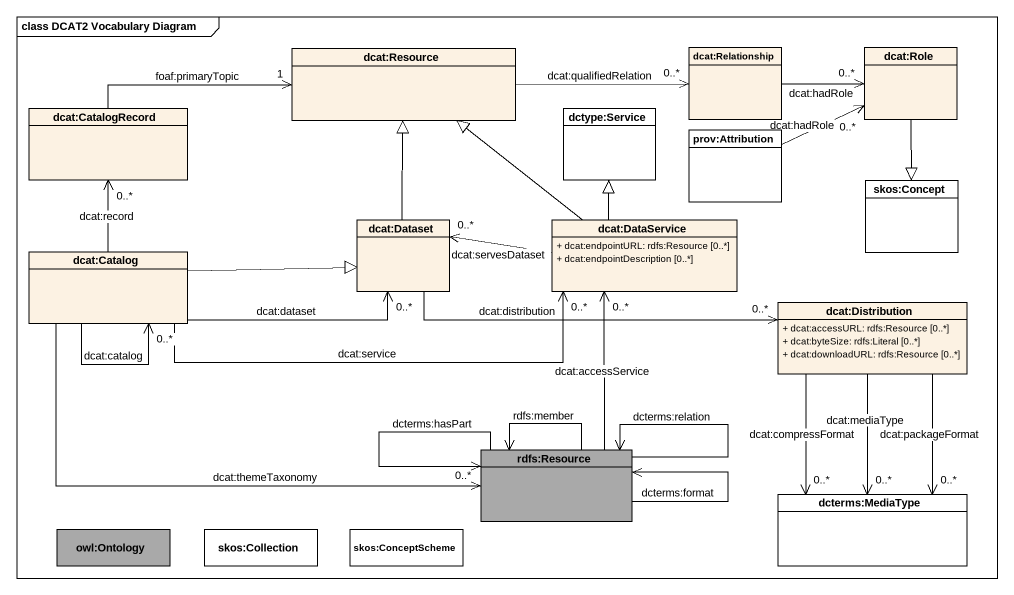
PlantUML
@startuml
mainframe class DCAT2 Vocabulary Diagram
hide circle
hide empty members
skinparam classAttributeIconSize 0
class "dcat:Relationship" as dcat_Relationship
class "dcat:Role" as dcat_Role
class "dcat:Resource" as dcat_Resource
class "dcat:CatalogRecord" as dcat_CatalogRecord
class "dctype:Service" as dctype_Service #FFFFFF
class "prov:Attribution" as prov_Attribution #FFFFFF
class "skos:Concept" as skos_Concept #FFFFFF
class "dcat:Dataset" as dcat_Dataset
class "dcat:DataService" as dcat_DataService {
  + dcat:endpointURL: rdfs:Resource [0..*]
  + dcat:endpointDescription [0..*]
}
class "dcat:Catalog" as dcat_Catalog
class "dcat:Distribution" as dcat_Distribution {
  + dcat:accessURL: rdfs:Resource [0..*]
  + dcat:byteSize: rdfs:Literal [0..*]
  + dcat:downloadURL: rdfs:Resource [0..*]
}
class "rdfs:Resource" as rdfs_Resource #A9A9A9
class "dcterms:MediaType" as dcterms_MediaType #FFFFFF
class "owl:Ontology" as owl_Ontology #A9A9A9
class "skos:Collection" as skos_Collection #FFFFFF
class "skos:ConceptScheme" as skos_ConceptScheme #FFFFFF
dcat_Relationship -right-> "0..*" dcat_Role : dcat:hadRole
dcat_Role --|> skos_Concept
dcat_Resource -right-> "0..*" dcat_Relationship : dcat:qualifiedRelation
dcat_CatalogRecord -right-> "1" dcat_Resource : foaf:primaryTopic
prov_Attribution -right-> "0..*" dcat_Role : dcat:hadRole
dcat_Dataset -up-|> dcat_Resource
dcat_Dataset -right-> "0..*" dcat_Distribution : dcat:distribution
dcat_DataService -up-|> dcat_Resource
dcat_DataService -up-|> dctype_Service
dcat_DataService -left-> "0..*" dcat_Dataset : dcat:servesDataset
dcat_Catalog -up-> "0..*" dcat_CatalogRecord : dcat:record
dcat_Catalog -right-> "0..*" dcat_Dataset : dcat:dataset
dcat_Catalog -right-|> dcat_Dataset
dcat_Catalog -right-> "0..*" dcat_DataService : dcat:service
dcat_Catalog --> "0..*" dcat_Catalog : dcat:catalog
dcat_Catalog -right-> "0..*" rdfs_Resource : dcat:themeTaxonomy
dcat_Distribution --> "0..*" dcterms_MediaType : dcat:compressFormat
dcat_Distribution --> "0..*" dcterms_MediaType : dcat:mediaType
dcat_Distribution --> "0..*" dcterms_MediaType : dcat:packageFormat
rdfs_Resource -up-> "0..*" dcat_DataService : dcat:accessService
rdfs_Resource --> rdfs_Resource : rdfs:member
rdfs_Resource --> rdfs_Resource : dcterms:hasPart
rdfs_Resource --> rdfs_Resource : dcterms:relation
rdfs_Resource --> rdfs_Resource : dcterms:format
@enduml
